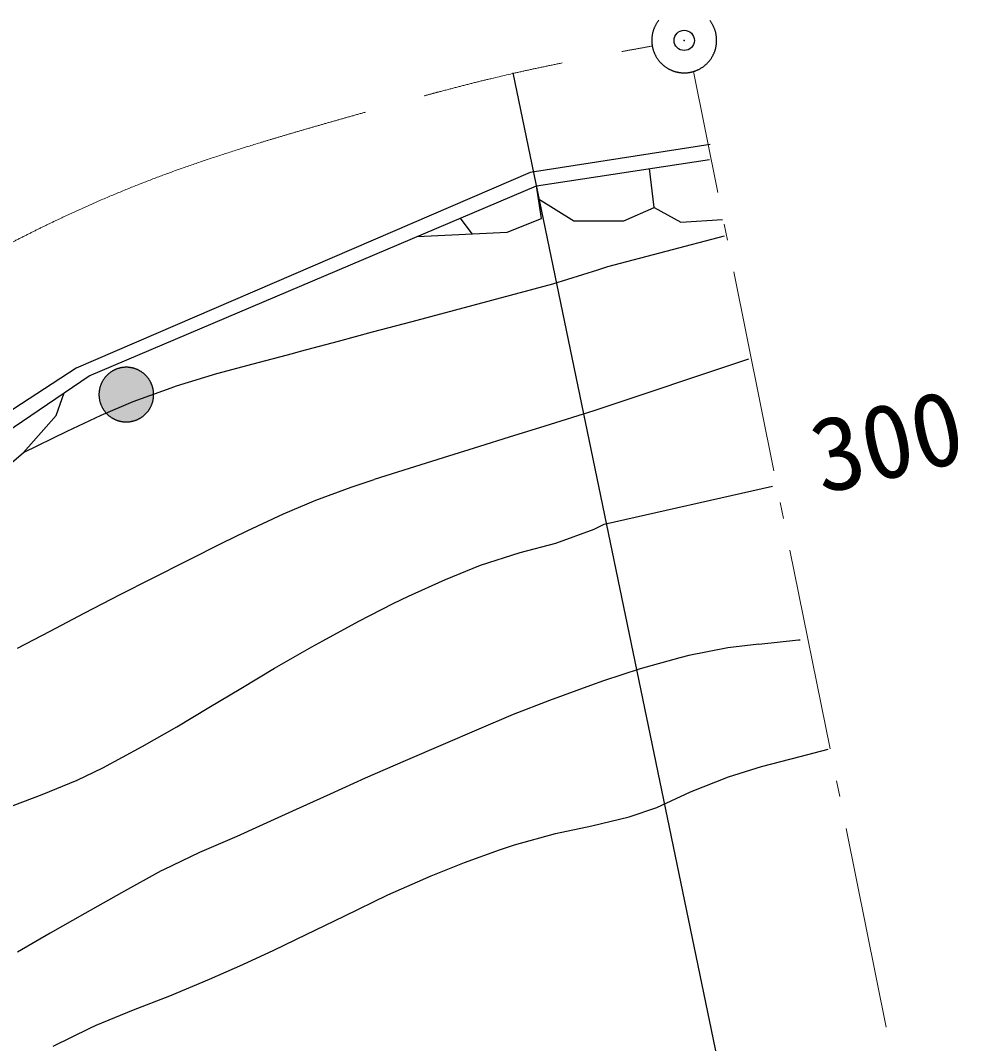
# Model space of a CAD drawing. Units: millimetres, scale not verified. Extents: x 40000 to 680000, y 20000 to 380000.
# Drawn here: x 492700 to 515904, y 293654 to 318884 of the extents above; entities that cross this region are included whole.
import ezdxf
from ezdxf.enums import TextEntityAlignment as Align

# ---------------------------------------------------------------- set-up
doc = ezdxf.new("R2010")
doc.units = ezdxf.units.MM
doc.header["$LTSCALE"] = 1000
doc.header["$PDMODE"] = 32
doc.header["$PDSIZE"] = 500
doc.linetypes.add('CHAIN', pattern=[18.5, 12, -1.5, 3.5, -1.5])
for name, color, linetype, lineweight in [('M-BGD', 7, 'Continuous', 25), ('M-BGD-HTXT', 7, 'Continuous', 13), ('M-BMK', 2, 'CHAIN', 13), ('M-BMK-SRVR', 3, 'Continuous', 25)]:
    doc.layers.add(name, color=color, linetype=linetype, lineweight=lineweight)
doc.layers.add('M-OTRS', color=6, linetype='Continuous')
doc.styles.add('ＭＳ ゴシック', font='')
doc.styles.get('ＭＳ ゴシック').set_extended_font_data('MS Gothic')

msp = doc.modelspace()

# ---------------------------------------------------------------- hatches: boundary and pattern name
at = {"layer": 'M-BGD'}
msp.add_hatch(color=256, dxfattribs=at).paths.add_polyline_path([(495983, 309658, -0.41421), (495310, 308984, -0.41421), (494636, 309658, -1)])

# ---------------------------------------------------------------- linework, layer by layer
for p, q in [((509702, 315825), (505269, 315135)), ((505425, 314810), (509692, 315455)), ((505269, 315135), (494077, 310307)), ((508322, 314275), (508207, 315230)), ((494390, 310118), (505425, 314810)), ((505547, 314003), (505425, 314810)), ((505475, 314482), (506342, 313947)), ((507576, 313947), (508322, 314275)), ((508322, 314275), (508979, 313914)), ((503838, 313624), (503552, 314013)), ((504697, 313666), (505547, 314003)), ((506342, 313947), (507576, 313947)), ((508979, 313914), (510013, 313979)), ((502478, 313557), (504697, 313666)), ((507180, 312815), (510058, 313577)), ((505825, 312392), (506935, 312735)), ((506935, 312735), (507180, 312815)), ((502354, 311461), (505825, 312392)), ((501384, 311204), (502354, 311461)), ((500542, 310979), (501384, 311204)), ((499608, 310726), (500542, 310979)), ((498436, 310420), (499410, 310672)), ((499410, 310672), (499608, 310726)), ((495248, 310329), (495236, 310328)), ((495260, 310330), (495248, 310329)), ((495271, 310331), (495260, 310330)), ((495283, 310331), (495271, 310331)), ((495295, 310332), (495283, 310331)), ((495307, 310332), (495295, 310332)), ((495318, 310332), (495307, 310332)), ((495330, 310332), (495318, 310332)), ((495342, 310331), (495330, 310332)), ((495354, 310331), (495342, 310331)), ((495366, 310330), (495354, 310331)), ((495377, 310329), (495366, 310330)), ((495389, 310327), (495377, 310329)), ((497545, 310182), (498436, 310420)), ((510651, 310529), (506841, 309259)), ((494077, 310307), (486622, 305467)), ((487103, 305172), (494390, 310118)), ((494783, 310079), (494776, 310069)), ((494791, 310088), (494783, 310079)), ((494798, 310097), (494791, 310088)), ((494806, 310106), (494798, 310097)), ((494814, 310114), (494806, 310106)), ((494822, 310123), (494814, 310114)), ((494830, 310131), (494822, 310123)), ((494838, 310140), (494830, 310131)), ((494847, 310148), (494838, 310140)), ((494856, 310156), (494847, 310148)), ((494864, 310164), (494856, 310156)), ((494873, 310172), (494864, 310164)), ((494882, 310179), (494873, 310172)), ((494892, 310187), (494882, 310179)), ((494901, 310194), (494892, 310187)), ((494910, 310201), (494901, 310194)), ((494920, 310208), (494910, 310201)), ((494929, 310214), (494920, 310208)), ((494939, 310221), (494929, 310214)), ((494949, 310227), (494939, 310221)), ((494959, 310234), (494949, 310227)), ((494969, 310240), (494959, 310234)), ((494980, 310246), (494969, 310240)), ((494990, 310251), (494980, 310246)), ((495000, 310257), (494990, 310251)), ((495011, 310262), (495000, 310257)), ((495021, 310267), (495011, 310262)), ((495032, 310272), (495021, 310267)), ((495043, 310277), (495032, 310272)), ((495054, 310282), (495043, 310277)), ((495065, 310286), (495054, 310282)), ((495076, 310290), (495065, 310286)), ((495087, 310294), (495076, 310290)), ((495098, 310298), (495087, 310294)), ((495109, 310301), (495098, 310298)), ((495121, 310305), (495109, 310301)), ((495132, 310308), (495121, 310305)), ((495143, 310311), (495132, 310308)), ((495155, 310314), (495143, 310311)), ((495166, 310317), (495155, 310314)), ((495178, 310319), (495166, 310317)), ((495189, 310321), (495178, 310319)), ((495201, 310323), (495189, 310321)), ((495213, 310325), (495201, 310323)), ((495224, 310327), (495213, 310325)), ((495236, 310328), (495224, 310327)), ((495401, 310326), (495389, 310327)), ((495412, 310324), (495401, 310326)), ((495424, 310322), (495412, 310324)), ((495436, 310320), (495424, 310322)), ((495447, 310318), (495436, 310320)), ((495459, 310315), (495447, 310318)), ((495470, 310313), (495459, 310315)), ((495482, 310310), (495470, 310313)), ((495493, 310307), (495482, 310310)), ((495504, 310303), (495493, 310307)), ((495516, 310300), (495504, 310303)), ((495527, 310296), (495516, 310300)), ((495538, 310292), (495527, 310296)), ((495549, 310288), (495538, 310292)), ((495560, 310284), (495549, 310288)), ((495571, 310279), (495560, 310284)), ((495582, 310275), (495571, 310279)), ((495592, 310270), (495582, 310275)), ((495603, 310265), (495592, 310270)), ((495614, 310259), (495603, 310265)), ((495624, 310254), (495614, 310259)), ((495635, 310248), (495624, 310254)), ((495645, 310243), (495635, 310248)), ((495655, 310237), (495645, 310243)), ((495665, 310231), (495655, 310237)), ((495675, 310224), (495665, 310231)), ((495685, 310218), (495675, 310224)), ((495695, 310211), (495685, 310218)), ((495704, 310204), (495695, 310211)), ((495714, 310197), (495704, 310204)), ((495723, 310190), (495714, 310197)), ((495732, 310183), (495723, 310190)), ((495741, 310175), (495732, 310183)), ((495750, 310168), (495741, 310175)), ((495759, 310160), (495750, 310168)), ((495768, 310152), (495759, 310160)), ((495777, 310144), (495768, 310152)), ((495785, 310136), (495777, 310144)), ((495793, 310127), (495785, 310136)), ((495801, 310119), (495793, 310127)), ((495809, 310110), (495801, 310119)), ((495817, 310101), (495809, 310110)), ((495825, 310092), (495817, 310101)), ((495832, 310083), (495825, 310092)), ((495840, 310074), (495832, 310083)), ((496551, 309871), (497545, 310182)), ((494657, 309827), (494655, 309816)), ((494660, 309839), (494657, 309827)), ((494664, 309850), (494660, 309839)), ((494667, 309861), (494664, 309850)), ((494671, 309873), (494667, 309861)), ((494675, 309884), (494671, 309873)), ((494679, 309895), (494675, 309884)), ((494683, 309906), (494679, 309895)), ((494687, 309917), (494683, 309906)), ((494692, 309928), (494687, 309917)), ((494697, 309938), (494692, 309928)), ((494702, 309949), (494697, 309938)), ((494707, 309960), (494702, 309949)), ((494712, 309970), (494707, 309960)), ((494718, 309981), (494712, 309970)), ((494724, 309991), (494718, 309981)), ((494730, 310001), (494724, 309991)), ((494736, 310011), (494730, 310001)), ((494742, 310021), (494736, 310011)), ((494748, 310031), (494742, 310021)), ((494755, 310041), (494748, 310031)), ((494762, 310050), (494755, 310041)), ((494769, 310060), (494762, 310050)), ((494776, 310069), (494769, 310060)), ((495847, 310065), (495840, 310074)), ((495854, 310055), (495847, 310065)), ((495861, 310046), (495854, 310055)), ((495868, 310036), (495861, 310046)), ((495874, 310026), (495868, 310036)), ((495880, 310016), (495874, 310026)), ((495887, 310006), (495880, 310016)), ((495893, 309996), (495887, 310006)), ((495898, 309986), (495893, 309996)), ((495904, 309975), (495898, 309986)), ((495910, 309965), (495904, 309975)), ((495915, 309954), (495910, 309965)), ((495920, 309944), (495915, 309954)), ((495925, 309933), (495920, 309944)), ((495930, 309922), (495925, 309933)), ((495934, 309911), (495930, 309922)), ((495938, 309900), (495934, 309911)), ((495943, 309889), (495938, 309900)), ((495946, 309878), (495943, 309889)), ((495950, 309867), (495946, 309878)), ((495954, 309856), (495950, 309867)), ((495957, 309844), (495954, 309856)), ((495960, 309833), (495957, 309844)), ((495963, 309822), (495960, 309833)), ((496412, 309824), (496551, 309871)), ((493576, 309146), (493775, 309701)), ((494637, 309699), (494636, 309688)), ((494636, 309688), (494636, 309676)), ((494636, 309676), (494636, 309664)), ((494636, 309664), (494636, 309652)), ((494636, 309652), (494636, 309640)), ((494636, 309640), (494636, 309629)), ((494636, 309629), (494637, 309617)), ((494638, 309711), (494637, 309699)), ((494637, 309617), (494638, 309605)), ((494639, 309723), (494638, 309711)), ((494638, 309605), (494639, 309593)), ((494640, 309735), (494639, 309723)), ((494639, 309593), (494640, 309582)), ((494642, 309746), (494640, 309735)), ((494640, 309582), (494642, 309570)), ((494643, 309758), (494642, 309746)), ((494645, 309770), (494643, 309758)), ((494647, 309781), (494645, 309770)), ((494649, 309793), (494647, 309781)), ((494652, 309804), (494649, 309793)), ((494655, 309816), (494652, 309804)), ((495481, 309484), (496412, 309824)), ((495966, 309810), (495963, 309822)), ((495969, 309799), (495966, 309810)), ((495971, 309787), (495969, 309799)), ((495973, 309776), (495971, 309787)), ((495975, 309764), (495973, 309776)), ((495977, 309752), (495975, 309764)), ((495978, 309741), (495977, 309752)), ((495977, 309564), (495978, 309576)), ((495980, 309729), (495978, 309741)), ((495978, 309576), (495980, 309588)), ((495981, 309717), (495980, 309729)), ((495980, 309588), (495981, 309599)), ((495982, 309705), (495981, 309717)), ((495981, 309599), (495982, 309611)), ((495982, 309694), (495982, 309705)), ((495983, 309682), (495982, 309694)), ((495982, 309623), (495983, 309635)), ((495982, 309611), (495982, 309623)), ((495983, 309670), (495983, 309682)), ((495983, 309658), (495983, 309670)), ((495983, 309646), (495983, 309658)), ((495983, 309635), (495983, 309646)), ((494642, 309570), (494643, 309558)), ((494643, 309558), (494645, 309547)), ((494645, 309547), (494647, 309535)), ((494647, 309535), (494649, 309523)), ((494649, 309523), (494652, 309512)), ((494652, 309512), (494655, 309500)), ((494655, 309500), (494657, 309489)), ((494657, 309489), (494660, 309478)), ((494660, 309478), (494664, 309466)), ((494664, 309466), (494667, 309455)), ((494667, 309455), (494671, 309444)), ((494671, 309444), (494675, 309433)), ((494675, 309433), (494679, 309422)), ((494679, 309422), (494683, 309411)), ((494683, 309411), (494687, 309400)), ((494687, 309400), (494692, 309389)), ((494689, 309151), (495481, 309484)), ((494692, 309389), (494697, 309378)), ((494697, 309378), (494702, 309367)), ((494702, 309367), (494707, 309357)), ((494707, 309357), (494712, 309346)), ((494712, 309346), (494718, 309336)), ((494718, 309336), (494724, 309326)), ((494724, 309326), (494730, 309315)), ((495887, 309310), (495893, 309320)), ((495893, 309320), (495898, 309331)), ((495898, 309331), (495904, 309341)), ((495904, 309341), (495910, 309352)), ((495910, 309352), (495915, 309362)), ((495915, 309362), (495920, 309373)), ((495920, 309373), (495925, 309383)), ((495925, 309383), (495930, 309394)), ((495930, 309394), (495934, 309405)), ((495934, 309405), (495938, 309416)), ((495938, 309416), (495943, 309427)), ((495943, 309427), (495946, 309438)), ((495946, 309438), (495950, 309449)), ((495950, 309449), (495954, 309461)), ((495954, 309461), (495957, 309472)), ((495957, 309472), (495960, 309483)), ((495960, 309483), (495963, 309495)), ((495963, 309495), (495966, 309506)), ((495966, 309506), (495969, 309518)), ((495969, 309518), (495971, 309529)), ((495971, 309529), (495973, 309541)), ((495973, 309541), (495975, 309552)), ((495975, 309552), (495977, 309564)), ((492773, 308230), (493576, 309146)), ((493849, 308756), (494689, 309151)), ((494730, 309315), (494736, 309305)), ((494736, 309305), (494742, 309295)), ((494742, 309295), (494748, 309285)), ((494748, 309285), (494755, 309276)), ((494755, 309276), (494762, 309266)), ((494762, 309266), (494769, 309256)), ((494769, 309256), (494776, 309247)), ((494776, 309247), (494783, 309238)), ((494783, 309238), (494791, 309229)), ((494791, 309229), (494798, 309220)), ((494798, 309220), (494806, 309211)), ((494806, 309211), (494814, 309202)), ((494814, 309202), (494822, 309193)), ((494822, 309193), (494830, 309185)), ((494830, 309185), (494838, 309177)), ((494838, 309177), (494847, 309168)), ((494847, 309168), (494856, 309160)), ((494856, 309160), (494864, 309153)), ((494864, 309153), (494873, 309145)), ((494873, 309145), (494882, 309137)), ((494882, 309137), (494892, 309130)), ((494892, 309130), (494901, 309123)), ((494901, 309123), (494910, 309116)), ((494910, 309116), (494920, 309109)), ((494920, 309109), (494929, 309102)), ((494929, 309102), (494939, 309095)), ((494939, 309095), (494949, 309089)), ((494949, 309089), (494959, 309083)), ((494959, 309083), (494969, 309077)), ((494969, 309077), (494980, 309071)), ((494980, 309071), (494990, 309065)), ((495624, 309062), (495635, 309068)), ((495635, 309068), (495645, 309074)), ((495645, 309074), (495655, 309080)), ((495655, 309080), (495665, 309086)), ((495665, 309086), (495675, 309092)), ((495675, 309092), (495685, 309099)), ((495685, 309099), (495695, 309105)), ((495695, 309105), (495704, 309112)), ((495704, 309112), (495714, 309119)), ((495714, 309119), (495723, 309126)), ((495723, 309126), (495732, 309134)), ((495732, 309134), (495741, 309141)), ((495741, 309141), (495750, 309149)), ((495750, 309149), (495759, 309156)), ((495759, 309156), (495768, 309164)), ((495768, 309164), (495777, 309172)), ((495777, 309172), (495785, 309181)), ((495785, 309181), (495793, 309189)), ((495793, 309189), (495801, 309198)), ((495801, 309198), (495809, 309206)), ((495809, 309206), (495817, 309215)), ((495817, 309215), (495825, 309224)), ((495825, 309224), (495832, 309233)), ((495832, 309233), (495840, 309242)), ((495840, 309242), (495847, 309252)), ((495847, 309252), (495854, 309261)), ((495854, 309261), (495861, 309271)), ((495861, 309271), (495868, 309280)), ((495868, 309280), (495874, 309290)), ((495874, 309290), (495880, 309300)), ((495880, 309300), (495887, 309310)), ((494990, 309065), (495000, 309060)), ((495000, 309060), (495011, 309054)), ((495011, 309054), (495021, 309049)), ((495021, 309049), (495032, 309044)), ((495032, 309044), (495043, 309039)), ((495043, 309039), (495054, 309035)), ((495054, 309035), (495065, 309030)), ((495065, 309030), (495076, 309026)), ((495076, 309026), (495087, 309022)), ((495087, 309022), (495098, 309018)), ((495098, 309018), (495109, 309015)), ((495109, 309015), (495121, 309011)), ((495121, 309011), (495132, 309008)), ((495132, 309008), (495143, 309005)), ((495143, 309005), (495155, 309002)), ((495155, 309002), (495166, 309000)), ((495166, 309000), (495178, 308997)), ((495178, 308997), (495189, 308995)), ((495189, 308995), (495201, 308993)), ((495201, 308993), (495213, 308991)), ((495213, 308991), (495224, 308990)), ((495224, 308990), (495236, 308988)), ((495236, 308988), (495248, 308987)), ((495248, 308987), (495260, 308986)), ((495260, 308986), (495271, 308985)), ((495271, 308985), (495283, 308985)), ((495283, 308985), (495295, 308985)), ((495295, 308985), (495307, 308984)), ((495307, 308984), (495318, 308984)), ((495318, 308984), (495330, 308985)), ((495330, 308985), (495342, 308985)), ((495342, 308985), (495354, 308986)), ((495354, 308986), (495366, 308987)), ((495366, 308987), (495377, 308988)), ((495377, 308988), (495389, 308989)), ((495389, 308989), (495401, 308991)), ((495401, 308991), (495412, 308992)), ((495412, 308992), (495424, 308994)), ((495424, 308994), (495436, 308996)), ((495436, 308996), (495447, 308999)), ((495447, 308999), (495459, 309001)), ((495459, 309001), (495470, 309004)), ((495470, 309004), (495482, 309007)), ((495482, 309007), (495493, 309010)), ((495493, 309010), (495504, 309013)), ((495504, 309013), (495516, 309017)), ((495516, 309017), (495527, 309020)), ((495527, 309020), (495538, 309024)), ((495538, 309024), (495549, 309028)), ((495549, 309028), (495560, 309033)), ((495560, 309033), (495571, 309037)), ((495571, 309037), (495582, 309042)), ((495582, 309042), (495592, 309047)), ((495592, 309047), (495603, 309052)), ((495603, 309052), (495614, 309057)), ((495614, 309057), (495624, 309062)), ((492773, 308230), (493849, 308756)), ((491381, 307043), (492773, 308230)), ((500850, 307378), (501422, 307566)), ((499983, 307058), (500850, 307378)), ((507095, 306465), (511244, 307397)), ((499188, 306720), (499983, 307058)), ((498290, 306296), (499188, 306720)), ((497664, 305996), (498290, 306296)), ((505903, 305993), (506843, 306341)), ((506843, 306341), (506926, 306381)), ((506926, 306381), (507095, 306465)), ((496833, 305577), (497664, 305996)), ((505021, 305763), (505903, 305993)), ((495919, 305111), (496833, 305577)), ((504047, 305449), (505021, 305763)), ((503178, 305096), (504047, 305449)), ((495177, 304734), (495919, 305111)), ((502269, 304687), (503178, 305096)), ((494273, 304266), (495177, 304734)), ((501886, 304505), (502269, 304687)), ((501044, 304074), (501886, 304505)), ((493436, 303828), (494273, 304266)), ((500152, 303587), (501044, 304074)), ((492623, 303405), (493436, 303828)), ((499882, 303436), (500152, 303587)), ((498961, 302908), (499882, 303436)), ((510143, 303417), (509184, 303220)), ((510905, 303502), (510143, 303417)), ((508958, 303163), (507981, 302897)), ((509184, 303220), (508958, 303163)), ((498133, 302414), (498961, 302908)), ((507981, 302897), (507076, 302598)), ((507076, 302598), (506756, 302486)), ((497347, 301939), (498133, 302414)), ((506756, 302486), (505741, 302116)), ((505741, 302116), (504851, 301766)), ((496552, 301465), (497347, 301939)), ((504851, 301766), (504005, 301411)), ((495698, 300976), (496552, 301465)), ((504005, 301411), (503122, 301028)), ((503122, 301028), (502184, 300623)), ((494734, 300454), (495698, 300976)), ((502184, 300623), (501198, 300195)), ((494098, 300146), (494734, 300454)), ((493237, 299800), (494098, 300146)), ((501198, 300195), (500333, 299808)), ((492278, 299438), (493237, 299800)), ((500333, 299808), (499495, 299426)), ((499495, 299426), (498592, 299013)), ((498592, 299013), (498036, 298761)), ((498036, 298761), (497116, 298366)), ((497116, 298366), (496225, 297942)), ((496173, 297914), (495189, 297374)), ((496225, 297942), (496173, 297914)), ((495189, 297374), (494283, 296865)), ((500684, 296797), (501761, 297321)), ((494283, 296865), (493435, 296380)), ((499747, 296340), (500684, 296797)), ((493435, 296380), (492626, 295908)), ((498944, 295954), (499747, 296340)), ((498180, 295601), (498944, 295954)), ((497359, 295239), (498180, 295601)), ((496385, 294830), (497359, 295239)), ((495484, 294486), (496385, 294830)), ((494564, 294104), (495484, 294486)), ((493503, 293591), (494414, 294033)), ((494414, 294033), (494564, 294104))]:
    msp.add_line(p, q, dxfattribs=at)
for points in [[(506841, 309259), (505632, 308881), (504749, 308606), (504016, 308377), (503254, 308138), (502285, 307836), (501422, 307566)], [(510905, 303502), (511887, 303610), (511925, 303614)], [(501761, 297321), (502829, 297787), (503649, 298122), (504508, 298431), (504885, 298558), (505890, 298836), (506791, 299024), (507706, 299247), (508392, 299479), (509224, 299862), (510156, 300232), (510974, 300487), (511923, 300736), (512619, 300918)]]:
    msp.add_lwpolyline(points, dxfattribs=at)
at = {"layer": 'M-BGD-HTXT'}
for p, q in [((509291, 317625), (509893, 314643)), ((510051, 313858), (510130, 313466)), ((510289, 312682), (511278, 307781)), ((511436, 306997), (511515, 306605)), ((511674, 305821), (512663, 300919)), ((512821, 300135), (512901, 299743)), ((513059, 298959), (514048, 294058))]:
    msp.add_line(p, q, dxfattribs=at)
at = {"layer": 'M-BMK'}
msp.add_open_spline([(476177, 300148), (478400, 302836), (479215, 303658), (481383, 305686), (484986, 309057), (487349, 310643), (491689, 312989), (495289, 314935), (497547, 315593), (501487, 316702), (504179, 317459), (505316, 317724), (508274, 318253)], degree=3, knots=[0, 0, 0, 0, 1, 1, 1, 2, 2, 2, 3, 3, 3, 4, 4, 4, 4], dxfattribs=at)
at = {"layer": 'M-BMK-SRVR'}
msp.add_line((504839, 317595), (511248, 286675), dxfattribs=at)
msp.add_lwpolyline([(508441, 318892), (508432, 318881), (508423, 318870), (508415, 318859), (508407, 318847), (508399, 318836), (508392, 318824), (508384, 318812), (508377, 318800), (508370, 318788), (508363, 318776), (508357, 318763), (508350, 318751), (508344, 318738), (508338, 318726), (508332, 318713), (508327, 318700), (508322, 318687), (508317, 318674), (508312, 318661), (508307, 318647), (508303, 318634), (508299, 318621), (508295, 318607), (508291, 318594), (508288, 318580), (508285, 318567), (508282, 318553), (508279, 318539), (508277, 318525), (508275, 318511), (508273, 318498), (508271, 318484), (508269, 318470), (508268, 318456), (508267, 318442), (508266, 318428), (508266, 318414), (508266, 318400), (508266, 318386), (508266, 318372), (508266, 318358), (508267, 318344), (508268, 318330), (508269, 318316), (508271, 318302), (508273, 318288), (508275, 318274), (508277, 318260), (508279, 318247), (508282, 318233), (508285, 318219), (508288, 318206), (508291, 318192), (508295, 318179), (508299, 318165), (508303, 318152), (508307, 318138), (508312, 318125), (508317, 318112), (508322, 318099), (508327, 318086), (508332, 318073), (508338, 318060), (508344, 318048), (508350, 318035), (508357, 318023), (508363, 318010), (508370, 317998), (508377, 317986), (508384, 317974), (508392, 317962), (508399, 317950), (508407, 317939), (508415, 317927), (508423, 317916), (508432, 317905), (508441, 317894), (508449, 317883), (508458, 317872), (508468, 317862), (508477, 317851), (508487, 317841), (508496, 317831), (508506, 317821), (508516, 317811), (508527, 317802), (508537, 317792), (508548, 317783), (508558, 317774), (508569, 317766), (508580, 317757), (508592, 317749), (508603, 317740), (508614, 317732), (508626, 317725), (508638, 317717), (508650, 317710), (508662, 317702), (508674, 317695), (508686, 317689), (508698, 317682), (508711, 317676), (508724, 317670), (508736, 317664), (508749, 317658), (508762, 317653), (508775, 317648), (508788, 317643), (508801, 317638), (508815, 317633), (508828, 317629), (508841, 317625), (508855, 317621), (508868, 317618), (508882, 317614), (508896, 317611), (508909, 317608), (508923, 317606), (508937, 317603), (508951, 317601), (508964, 317599), (508978, 317598), (508992, 317596), (509006, 317595), (509020, 317594), (509034, 317594), (509048, 317593), (509062, 317593), (509076, 317593), (509090, 317593), (509104, 317594), (509118, 317595), (509132, 317596), (509146, 317597), (509160, 317598), (509174, 317600), (509188, 317602), (509202, 317605), (509215, 317607), (509229, 317610), (509243, 317613), (509256, 317616), (509270, 317619), (509283, 317623), (509297, 317627), (509310, 317631), (509324, 317636), (509337, 317640), (509350, 317645), (509363, 317650), (509376, 317655), (509389, 317661), (509402, 317667), (509414, 317673), (509427, 317679), (509439, 317685), (509452, 317692), (509464, 317699), (509476, 317706), (509488, 317713), (509500, 317721), (509511, 317728), (509523, 317736), (509534, 317744), (509546, 317753), (509557, 317761), (509568, 317770), (509578, 317779), (509589, 317788), (509600, 317797), (509610, 317807), (509620, 317816), (509630, 317826), (509640, 317836), (509650, 317846), (509659, 317856), (509668, 317867), (509678, 317877), (509686, 317888), (509695, 317899), (509704, 317910), (509712, 317922), (509720, 317933), (509728, 317944), (509736, 317956), (509744, 317968), (509751, 317980), (509758, 317992), (509765, 318004), (509772, 318016), (509778, 318029), (509784, 318041), (509790, 318054), (509796, 318067), (509802, 318079), (509807, 318092), (509812, 318105), (509817, 318119), (509822, 318132), (509826, 318145), (509831, 318158), (509835, 318172), (509838, 318185), (509842, 318199), (509845, 318212), (509848, 318226), (509851, 318240), (509854, 318254), (509856, 318267), (509858, 318281), (509860, 318295), (509861, 318309), (509863, 318323), (509864, 318337), (509865, 318351), (509865, 318365), (509866, 318379), (509866, 318393), (509866, 318407), (509865, 318421), (509865, 318435), (509864, 318449), (509863, 318463), (509861, 318477), (509860, 318491), (509858, 318505), (509856, 318518), (509854, 318532), (509851, 318546), (509848, 318560), (509845, 318573), (509842, 318587), (509838, 318601), (509835, 318614), (509831, 318627), (509826, 318641), (509822, 318654), (509817, 318667), (509812, 318680), (509807, 318693), (509802, 318706), (509796, 318719), (509790, 318732), (509784, 318745), (509778, 318757), (509772, 318769), (509765, 318782), (509758, 318794), (509751, 318806), (509744, 318818), (509736, 318830), (509728, 318841), (509720, 318853), (509712, 318864), (509704, 318875), (509695, 318887)], dxfattribs=at)
at = {"layer": 'M-OTRS'}
msp.add_point((509066, 318393), dxfattribs=at)

# ---------------------------------------------------------------- texts
at = {"layer": 'M-BGD', "style": 'ＭＳ ゴシック'}
msp.add_text('300', height=1833, rotation=13.092, dxfattribs=at).set_placement((514399, 307086), align=Align.BOTTOM_CENTER)

doc.saveas('drawing.dxf')
